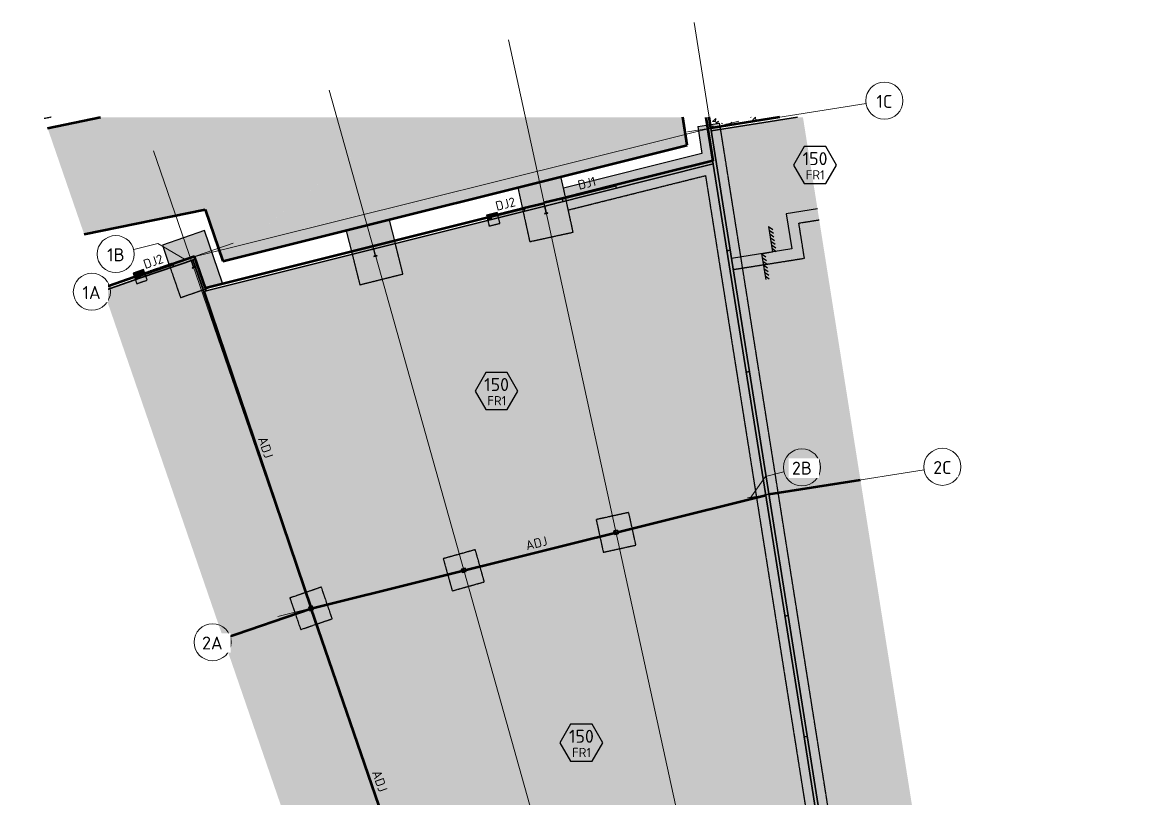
# Model space of a CAD drawing. Header units: millimetres. Extents: x -2407225 to -2284062, y -3762 to 4044235.
# Drawn here: x -2363134 to -2302758, y 4002354 to 4044235 of the extents above; entities that cross this region are included whole.
import ezdxf

# ---------------------------------------------------------------- set-up
doc = ezdxf.new("R2010")
doc.units = ezdxf.units.MM
for name, pattern in [('Boundary', [16, 5, -2, 5, -2, 0, -2]), ('Dash', [7, 5, -2]), ('Hidden Double', [7, 5, -2]), ('Hidden Half', [3, 2, -1])]:
    doc.linetypes.add(name, pattern=pattern)
for name, color, linetype, lineweight in [('A-060-M_DETAIL', 3, 'Continuous', 25), ('A-200-M_WALL_EXT', 113, 'Continuous', 13), ('A-230-H-FLOOR', 190, 'Continuous', 13), ('A-230-M_FLOOR', 192, 'Continuous', 13), ('A-230-MH_FLOOR', 190, 'Hidden Double', 13), ('C-910-M_SITE_BOUND', 91, 'Boundary', 25), ('S-160-M_FOUND', 171, 'Continuous', 13), ('S-160-MH_FOUND', 171, 'Hidden Half', 13), ('S-230-A-FLOOR', 171, 'Continuous', 18), ('S-280-M_COLUMN', 52, 'Continuous', 13), ('S-280-MH_COLUMN', 52, 'Hidden Half', 13), ('Z-000-T_TEXT', 131, 'Continuous', 25), ('Z-030-M_GRID', 191, 'Continuous', 13), ('Z-033_T_GRIDREF', 31, 'Continuous', 13), ('Z-060-M_DETAIL', 92, 'Continuous', 25)]:
    doc.layers.add(name, color=color, linetype=linetype, lineweight=lineweight)
doc.styles.add('ISOCPEUR', font='isocpeur.ttf', dxfattribs={"height": 700})
doc.styles.add('ISOCPEUR_1', font='isocpeur.ttf', dxfattribs={"height": 500})

# ---------------------------------------------------------------- blocks, each defined once
blk = doc.blocks.new('NRP_Column-Steel-SHS - SC444 - 200x200x6_0SHS-4110093-S1_001 - INTERNAL SLAB ON GROUND PLAN - PART 2')
at = {"layer": 'S-280-M_COLUMN', "lineweight": 25}
for p, q in [((100, 100), (-100, 100)), ((-100, 100), (-100, -100)), ((-94, -94), (-94, 94)), ((-94, 94), (94, 94)), ((94, 94), (94, -94)), ((100, -100), (100, 100)), ((-100, -100), (100, -100)), ((94, -94), (-94, -94))]:
    blk.add_line(p, q, dxfattribs=at)
blk = doc.blocks.new('NRP_Column-Steel-SHS - SC444 - 200x200x6_0SHS-3921537-S1_001 - INTERNAL SLAB ON GROUND PLAN - PART 2')
at = {"layer": 'S-280-M_COLUMN', "lineweight": 25}
for p, q in [((100, 100), (-100, 100)), ((-100, 100), (-100, -100)), ((-94, -94), (-94, 94)), ((-94, 94), (94, 94)), ((94, 94), (94, -94)), ((100, -100), (100, 100)), ((-100, -100), (100, -100)), ((94, -94), (-94, -94))]:
    blk.add_line(p, q, dxfattribs=at)
blk = doc.blocks.new('NRP_Column-Steel-SHS - SC444 - 200x200x6_0SHS-3921946-S1_001 - INTERNAL SLAB ON GROUND PLAN - PART 2')
at = {"layer": 'S-280-M_COLUMN', "lineweight": 25}
for p, q in [((100, 100), (-100, 100)), ((-100, 100), (-100, -100)), ((-94, -94), (-94, 94)), ((-94, 94), (94, 94)), ((94, 94), (94, -94)), ((100, -100), (100, 100)), ((-100, -100), (100, -100)), ((94, -94), (-94, -94))]:
    blk.add_line(p, q, dxfattribs=at)
blk = doc.blocks.new('FP_11-S1_001 - INTERNAL SLAB ON GROUND PLAN - PART 2')
at = {"layer": 'A-230-M_FLOOR', "color": 254}
for p, q in [((-2325995, 4038528), (-2325871, 4038646)), ((-2325995, 4038528), (-2325932, 4038572)), ((-2325913, 4038882), (-2325819, 4038968)), ((-2325913, 4038882), (-2325737, 4038888)), ((-2325872, 4038548), (-2325871, 4038646)), ((-2325819, 4038968), (-2325725, 4039054)), ((-2325737, 4038888), (-2325725, 4039054)), ((-2325728, 4038828), (-2325575, 4038900)), ((-2325728, 4038828), (-2325638, 4038785)), ((-2325638, 4038785), (-2325575, 4038900)), ((-2325416, 4038793), (-2325373, 4038761)), ((-2325186, 4038742), (-2325117, 4038761)), ((-2324920, 4038810), (-2324860, 4038855)), ((-2323862, 4039106), (-2323828, 4039116)), ((-2323756, 4038942), (-2323670, 4039031)), ((-2323756, 4038942), (-2323572, 4038946)), ((-2323670, 4039031), (-2323589, 4039116)), ((-2323572, 4038946), (-2323585, 4039116)), ((-2325995, 4038528), (-2325925, 4038546))]:
    blk.add_line(p, q, dxfattribs=at)
blk = doc.blocks.new('NRP_Column-Steel-UB - SC120 - 410UB59_7-4110039-S1_001 - INTERNAL SLAB ON GROUND PLAN - PART 2')
at = {"layer": 'S-280-M_COLUMN', "lineweight": 25}
for p, q in [((89, 406.4), (-89, 406.4)), ((-89, 406.4), (-89, 393.6)), ((-89, 393.6), (-15.3, 393.6)), ((-15.3, 12.8), (-89, 12.8)), ((-89, 12.8), (-89, 0)), ((-89, 0), (89, 0)), ((-3.9, 382.2), (-3.9, 24.2)), ((3.9, 24.2), (3.9, 382.2)), ((15.3, 393.6), (89, 393.6)), ((89, 12.8), (15.3, 12.8)), ((89, 393.6), (89, 406.4)), ((89, 0), (89, 12.8))]:
    blk.add_line(p, q, dxfattribs=at)
for centre, start, end in [((-15.3, 382.2), 0, 90), ((-15.3, 24.2), 270, 0), ((15.3, 382.2), 90, 180), ((15.3, 24.2), 180, 270)]:
    blk.add_arc(centre, 11.4, start, end, dxfattribs=at)
at = {"layer": 'S-280-MH_COLUMN', "lineweight": 25}
for centre, start, end in [((-15.3, 382.2), 0, 90), ((-15.3, 24.2), 270, 0), ((15.3, 382.2), 90, 180), ((15.3, 24.2), 180, 270)]:
    blk.add_arc(centre, 11.4, start, end, dxfattribs=at)
blk = doc.blocks.new('NRP_Column-Steel-UB - SC120 - 410UB59_7-V14-S1_001 - INTERNAL SLAB ON GROUND PLAN - PART 2')
at = {"layer": 'S-280-M_COLUMN', "lineweight": 25}
for p, q in [((89, 406.4), (-89, 406.4)), ((-89, 406.4), (-89, 393.6)), ((-89, 393.6), (-15.3, 393.6)), ((-15.3, 12.8), (-89, 12.8)), ((-89, 12.8), (-89, 0)), ((-89, 0), (89, 0)), ((-3.9, 382.2), (-3.9, 24.2)), ((3.9, 24.2), (3.9, 382.2)), ((15.3, 393.6), (89, 393.6)), ((89, 12.8), (15.3, 12.8)), ((89, 393.6), (89, 406.4)), ((89, 0), (89, 12.8))]:
    blk.add_line(p, q, dxfattribs=at)
for centre, start, end in [((-15.3, 382.2), 0, 90), ((-15.3, 24.2), 270, 0), ((15.3, 382.2), 90, 180), ((15.3, 24.2), 180, 270)]:
    blk.add_arc(centre, 11.4, start, end, dxfattribs=at)
at = {"layer": 'S-280-MH_COLUMN', "lineweight": 25}
for centre, start, end in [((-15.3, 382.2), 0, 90), ((-15.3, 24.2), 270, 0), ((15.3, 382.2), 90, 180), ((15.3, 24.2), 180, 270)]:
    blk.add_arc(centre, 11.4, start, end, dxfattribs=at)
blk = doc.blocks.new('NRP_Foundation-Pad Footing Fibre _v2_ - PF4 -1800 x 1800 x 400d-3893011-S1_001 - INTERNAL SLAB ON GROUND PLAN - PART 2')
at = {"layer": 'S-160-MH_FOUND', "color": 9, "linetype": 'Dash', "lineweight": 25}
for p, q in [((950, 550), (-850, 550)), ((-850, 550), (-850, -1250)), ((950, -1250), (950, 550)), ((-850, -1250), (950, -1250))]:
    blk.add_line(p, q, dxfattribs=at)
blk = doc.blocks.new('NRP_Foundation-Pad Footing Fibre _v2_ - PF1 - 3000 x 2400 x 600d-2371040-S1_001 - INTERNAL SLAB ON GROUND PLAN - PART 2')
at = {"layer": 'S-160-M_FOUND', "linetype": 'Dash', "lineweight": 25}
blk.add_hatch(color=10, dxfattribs=at).paths.add_polyline_path([(-1450, -439), (-1450, -1550), (1550, -1550), (1550, 850), (403, 850), (403, 671), (253, 671), (253, -439), (-772, -439)])
at = {"layer": 'S-160-M_FOUND', "color": 9, "lineweight": 25}
for p, q in [((1550, 850), (403, 850)), ((1550, -1550), (1550, 850)), ((-1450, -439), (-1450, -1148)), ((-1450, -1149), (-1450, -1550)), ((-1450, -1550), (1550, -1550))]:
    blk.add_line(p, q, dxfattribs=at)
at = {"layer": 'S-160-MH_FOUND', "color": 9, "linetype": 'Dash', "lineweight": 25}
for p, q in [((403, 850), (-1450, 850)), ((-1450, 850), (-1450, -439))]:
    blk.add_line(p, q, dxfattribs=at)
blk = doc.blocks.new('NRP_Foundation-Pad Footing Fibre _v2_ - PF1 - 3000 x 2400 x 600d-V6-S1_001 - INTERNAL SLAB ON GROUND PLAN - PART 2')
at = {"layer": 'S-160-M_FOUND', "linetype": 'Dash', "lineweight": 25}
blk.add_hatch(color=10, dxfattribs=at).paths.add_polyline_path([(1550, 850), (248, 850), (249, -1550), (1550, -1550)])
at = {"layer": 'S-160-M_FOUND', "color": 9, "lineweight": 25}
for p, q in [((1550, 850), (248, 850)), ((1550, -1550), (1550, 850)), ((249, -1550), (1550, -1550))]:
    blk.add_line(p, q, dxfattribs=at)
at = {"layer": 'S-160-MH_FOUND', "color": 9, "linetype": 'Dash', "lineweight": 25}
for p, q in [((248, 850), (-1450, 850)), ((-1450, 850), (-1450, -1550)), ((-1450, -1550), (249, -1550))]:
    blk.add_line(p, q, dxfattribs=at)
blk = doc.blocks.new('Family - ___-3870354-S1_001 - INTERNAL SLAB ON GROUND PLAN - PART 2')
at = {"layer": 'C-910-M_SITE_BOUND'}
blk.add_line((-2361589, 4039116), (-2361950, 4039043), dxfattribs=at)
blk = doc.blocks.new('NRP_Joint Location _v2_ - DJ2 - DOWELLED JOINT-4232992-S1_001 - INTERNAL SLAB ON GROUND PLAN - PART 2')
at = {"layer": 'Z-060-M_DETAIL', "lineweight": 50}
blk.add_line((0, 0), (1860, 0), dxfattribs=at)
blk = doc.blocks.new('NRP_Joint Location _v2_ - DJ2 - DOWELLED JOINT-4232551-S1_001 - INTERNAL SLAB ON GROUND PLAN - PART 2')
at = {"layer": 'Z-060-M_DETAIL', "lineweight": 50}
blk.add_line((0, 0), (1866, 0), dxfattribs=at)
blk = doc.blocks.new('NRP_Joint Location _v2_ - DJ1 - DOWELLED JOINT-4233293-S1_001 - INTERNAL SLAB ON GROUND PLAN - PART 2')
at = {"layer": 'Z-060-M_DETAIL', "lineweight": 50}
blk.add_line((0, 0), (2995, 0), dxfattribs=at)
blk = doc.blocks.new('NRP_Joint Location _v2_ - ADJ - ARMOURED DOWEL JOINT-4235580-S1_001 - INTERNAL SLAB ON GROUND PLAN - PART 2')
at = {"layer": 'Z-060-M_DETAIL', "lineweight": 50}
blk.add_line((15000, 0), (20000, 0), dxfattribs=at)
blk = doc.blocks.new('NRP_Joint Location _v2_ - ADJ - ARMOURED DOWEL JOINT-4238007-S1_001 - INTERNAL SLAB ON GROUND PLAN - PART 2')
at = {"layer": 'Z-060-M_DETAIL', "lineweight": 50}
blk.add_line((0, 0), (18045, 0), dxfattribs=at)
blk = doc.blocks.new('NRP_Joint Location _v2_ - ADJ - ARMOURED DOWEL JOINT-4237961-S1_001 - INTERNAL SLAB ON GROUND PLAN - PART 2')
at = {"layer": 'Z-060-M_DETAIL', "lineweight": 50}
blk.add_line((0, 0), (20010, 0), dxfattribs=at)
blk = doc.blocks.new('NRP_Joint Location _v2_ - ADJ - ARMOURED DOWEL JOINT-4242043-S1_001 - INTERNAL SLAB ON GROUND PLAN - PART 2')
at = {"layer": 'Z-060-M_DETAIL', "lineweight": 50}
blk.add_line((0, 0), (25277, 0), dxfattribs=at)
blk = doc.blocks.new('NRP_Joint Location _v2_ - ADJ - ARMOURED DOWEL JOINT-4242227-S1_001 - INTERNAL SLAB ON GROUND PLAN - PART 2')
at = {"layer": 'Z-060-M_DETAIL', "lineweight": 50}
blk.add_line((0, 0), (5000, 0), dxfattribs=at)
blk = doc.blocks.new('Grid - NRP_Grid-Head-320187-S1_001 - INTERNAL SLAB ON GROUND PLAN - PART 2')
at = {"layer": 'Z-033_T_GRIDREF'}
blk.add_circle((0, 0), 5, dxfattribs=at)
blk = doc.blocks.new('NRP_Slab Tag _v2_ - Thickness with Description-1497716-S1_001 - INTERNAL SLAB ON GROUND PLAN - PART 2')
at = {"layer": 'S-230-A-FLOOR', "lineweight": 25}
for p, q in [((-2.88, 4.99), (-5.76, -0.01)), ((2.9, 4.99), (-2.88, 4.99)), ((5.78, -0.01), (2.9, 4.99)), ((-5.76, -0.01), (-2.88, -5.01)), ((2.9, -5.01), (5.78, -0.01)), ((-2.88, -5.01), (2.9, -5.01))]:
    blk.add_line(p, q, dxfattribs=at)
blk = doc.blocks.new('NRP_Slab Step _v2_ - Slab Step-780736-S1_001 - INTERNAL SLAB ON GROUND PLAN - PART 2')
at = {"layer": 'Z-000-T_TEXT'}
for p, q in [((-6, 0), (-7, -1)), ((0, 0), (-7, 0)), ((-5, 0), (-6, -1)), ((-4, 0), (-5, -1)), ((-3, 0), (-4, -1)), ((-2, 0), (-3, -1)), ((-1, 0), (-2, -1)), ((0, 0), (-1, -1)), ((0, 0), (0, -3)), ((1, -3), (0, -4)), ((7, -3), (0, -3)), ((2, -3), (1, -4)), ((3, -3), (2, -4)), ((4, -3), (3, -4)), ((5, -3), (4, -4)), ((6, -3), (5, -4)), ((7, -3), (6, -4))]:
    blk.add_line(p, q, dxfattribs=at)

msp = doc.modelspace()

# ---------------------------------------------------------------- hatches: boundary and pattern name
at = {"layer": 'A-230-H-FLOOR'}
for points in [[(-2353282, 4034141), (-2344801, 4039116), (-2358925, 4039116), (-2361775, 4038536), (-2361101, 4036576)], [(-2352320, 4031349), (-2342732, 4039116), (-2344801, 4039116), (-2353282, 4034141), (-2353097, 4033606)], [(-2352320, 4031349), (-2327267, 4037610), (-2329826, 4039116), (-2342732, 4039116), (-2350532, 4032797)], [(-2327267, 4037610), (-2327506, 4039116), (-2329826, 4039116)], [(-2324881, 4031496), (-2321634, 4032010), (-2321934, 4033906), (-2320243, 4034174), (-2321026, 4039116), (-2321326, 4039116), (-2325972, 4038380), (-2324963, 4032010)], [(-2359805, 4032814), (-2353282, 4034141), (-2361101, 4036576)], [(-2319761, 3999169), (-2314822, 3999951), (-2320243, 4034174), (-2321934, 4033906), (-2321634, 4032010), (-2324881, 4031496), (-2320023, 4000826)]]:
    msp.add_hatch(color=10, dxfattribs=at).paths.add_polyline_path(points)
h = msp.add_hatch(color=10, dxfattribs=at)
h.paths.add_polyline_path([(-2325852, 3969518), (-2302758, 3969518), (-2308415, 3992231), (-2314304, 3993483), (-2315289, 3999700), (-2319906, 3998968), (-2325867, 4036600), (-2331078, 4035296), (-2331120, 4035466), (-2334030, 4034738), (-2333988, 4034568), (-2336024, 4034059), (-2336061, 4034204), (-2337871, 4033751), (-2337834, 4033606), (-2353358, 4029722), (-2353942, 4031417), (-2354991, 4031056), (-2355040, 4031197), (-2356804, 4030590), (-2356756, 4030448), (-2358753, 4029760), (-2347502, 3997085), (-2399889, 3979047), (-2399889, 3973449), (-2397919, 3974128), (-2396331, 3969518), (-2350532, 3969518)])
h.paths.add_polyline_path([(-2393038, 3969704), (-2393038, 3975808), (-2380625, 3980083), (-2377051, 3969704), (-2380625, 3969704)])
at = {"layer": 'S-160-M_FOUND'}
for points in [[(-2319920, 3999055), (-2319241, 3999162), (-2319255, 3999249), (-2319761, 3999169), (-2325972, 4038380), (-2325465, 4038460), (-2325520, 4038806), (-2326705, 4038618), (-2326474, 4037157), (-2325941, 4037290), (-2325650, 4036126), (-2325786, 4036092), (-2319938, 3999169)], [(-2333832, 4034788), (-2331120, 4035466), (-2331078, 4035296), (-2325867, 4036600), (-2325786, 4036092), (-2325650, 4036126), (-2325941, 4037290), (-2333941, 4035288)], [(-2336024, 4034059), (-2333988, 4034568), (-2334030, 4034738), (-2333832, 4034788), (-2334064, 4035848), (-2336070, 4035410), (-2336406, 4035326), (-2336156, 4034180), (-2336061, 4034204), (-2336038, 4034116)], [(-2338030, 4033557), (-2337834, 4033606), (-2337871, 4033751), (-2337485, 4033848), (-2337517, 4033977), (-2338099, 4033831), (-2338043, 4033606)], [(-2357039, 4030350), (-2356756, 4030448), (-2356804, 4030590), (-2356521, 4030688), (-2356594, 4030900), (-2357161, 4030705), (-2357073, 4030448)]]:
    msp.add_hatch(color=10, dxfattribs=at).paths.add_polyline_path(points)

# ---------------------------------------------------------------- linework, layer by layer
at = {"layer": 'A-200-M_WALL_EXT', "lineweight": 35}
for p, q in [((-2322285, 4039116), (-2325995, 4038528)), ((-2325972, 4038380), (-2321326, 4039116)), ((-2325995, 4038528), (-2326168, 4038501)), ((-2326168, 4038501), (-2320970, 4005685)), ((-2325995, 4038528), (-2325972, 4038380)), ((-2321830, 4012231), (-2325995, 4038528)), ((-2325910, 4036769), (-2334021, 4034740)), ((-2325867, 4036600), (-2325910, 4036769)), ((-2334959, 4034325), (-2325867, 4036600)), ((-2337871, 4033751), (-2334995, 4034471)), ((-2337871, 4033751), (-2353247, 4029905)), ((-2337834, 4033606), (-2337871, 4033751)), ((-2334959, 4034325), (-2337834, 4033606)), ((-2336061, 4034204), (-2336024, 4034059)), ((-2353211, 4029759), (-2337834, 4033606)), ((-2324952, 4031943), (-2325125, 4031916)), ((-2353849, 4031608), (-2358802, 4029902)), ((-2353800, 4031466), (-2356756, 4030448)), ((-2353942, 4031417), (-2353354, 4029710)), ((-2353800, 4031466), (-2353849, 4031608)), ((-2353212, 4029759), (-2353800, 4031466)), ((-2355040, 4031197), (-2354991, 4031056)), ((-2358753, 4029760), (-2356756, 4030448)), ((-2356756, 4030448), (-2356804, 4030590)), ((-2353354, 4029710), (-2353212, 4029759)), ((-2353247, 4029905), (-2353211, 4029759)), ((-2323914, 4025392), (-2324087, 4025364)), ((-2323039, 4018747), (-2322866, 4018774)), ((-2321830, 4012231), (-2322003, 4012203)), ((-2322003, 4012203), (-2321830, 4012231)), ((-2319733, 3998996), (-2321830, 4012231)), ((-2320797, 4005712), (-2320970, 4005685)), ((-2320970, 4005685), (-2320797, 4005712)), ((-2320970, 4005685), (-2319906, 3998968))]:
    msp.add_line(p, q, dxfattribs=at)
at = {"layer": 'A-230-M_FLOOR', "lineweight": 50}
for p, q in [((-2361775, 4038536), (-2358925, 4039116)), ((-2327267, 4037610), (-2327506, 4039116)), ((-2326265, 4039116), (-2325894, 4036773)), ((-2325995, 4038528), (-2326088, 4039116)), ((-2322285, 4039116), (-2325995, 4038528)), ((-2352320, 4031349), (-2327267, 4037610)), ((-2325894, 4036773), (-2331110, 4035468)), ((-2331110, 4035468), (-2334021, 4034740)), ((-2334995, 4034471), (-2336061, 4034204)), ((-2334021, 4034740), (-2335002, 4034495)), ((-2335002, 4034495), (-2334995, 4034471)), ((-2359805, 4032814), (-2353282, 4034141)), ((-2353282, 4034141), (-2352320, 4031349)), ((-2337871, 4033751), (-2353261, 4029901)), ((-2353849, 4031608), (-2355040, 4031197)), ((-2353261, 4029901), (-2353849, 4031608)), ((-2356804, 4030590), (-2358802, 4029902))]:
    msp.add_line(p, q, dxfattribs=at)
at = {"layer": 'A-230-M_FLOOR', "color": 226, "lineweight": 25}
for p, q in [((-2325867, 4036600), (-2325867, 4036600)), ((-2331078, 4035296), (-2331120, 4035466)), ((-2334030, 4034738), (-2333988, 4034568)), ((-2320243, 4034174), (-2321934, 4033906)), ((-2321934, 4033906), (-2321634, 4032010)), ((-2321634, 4032010), (-2324881, 4031496)), ((-2355040, 4031197), (-2356804, 4030590)), ((-2353211, 4029759), (-2353358, 4029722))]:
    msp.add_line(p, q, dxfattribs=at)
at = {"layer": 'A-230-MH_FLOOR', "lineweight": 50}
for p, q in [((-2336061, 4034204), (-2337871, 4033751)), ((-2355040, 4031197), (-2356804, 4030590))]:
    msp.add_line(p, q, dxfattribs=at)
at = {"layer": 'A-230-MH_FLOOR', "color": 226, "lineweight": 25}
for p, q in [((-2321248, 4033408), (-2320149, 4033582)), ((-2320947, 4031511), (-2321248, 4033408)), ((-2324787, 4030903), (-2320947, 4031511))]:
    msp.add_line(p, q, dxfattribs=at)
at = {"layer": 'S-160-M_FOUND', "color": 9, "lineweight": 25}
for p, q in [((-2326705, 4038618), (-2325520, 4038806)), ((-2326705, 4038618), (-2326474, 4037157)), ((-2325465, 4038460), (-2325520, 4038806)), ((-2326474, 4037157), (-2333941, 4035288)), ((-2334064, 4035848), (-2336068, 4035410)), ((-2333941, 4035288), (-2334064, 4035848)), ((-2336406, 4035326), (-2336156, 4034180)), ((-2337517, 4033977), (-2338099, 4033831)), ((-2338099, 4033831), (-2338030, 4033557)), ((-2337485, 4033848), (-2337517, 4033977)), ((-2356594, 4030900), (-2357161, 4030705)), ((-2356521, 4030688), (-2356594, 4030900)), ((-2357161, 4030705), (-2357039, 4030350))]:
    msp.add_line(p, q, dxfattribs=at)
at = {"layer": 'S-160-MH_FOUND', "color": 9, "linetype": 'Dash', "lineweight": 25}
for p, q in [((-2319335, 3999755), (-2325465, 4038460)), ((-2333685, 4034116), (-2326285, 4035967)), ((-2326285, 4035967), (-2320426, 3998975)), ((-2336072, 4035409), (-2336408, 4035336)), ((-2336408, 4035336), (-2336406, 4035326)), ((-2333685, 4034116), (-2333941, 4035288)), ((-2337371, 4033395), (-2337485, 4033848)), ((-2336156, 4034180), (-2335768, 4032405)), ((-2333423, 4032918), (-2333685, 4034116)), ((-2338030, 4033557), (-2337953, 4033249)), ((-2337953, 4033249), (-2337371, 4033395)), ((-2335768, 4032405), (-2333423, 4032918)), ((-2357039, 4030350), (-2356966, 4030138)), ((-2356966, 4030138), (-2356399, 4030333)), ((-2356399, 4030333), (-2356521, 4030688))]:
    msp.add_line(p, q, dxfattribs=at)
at = {"layer": 'Z-030-M_GRID'}
for p, q in [((-2313552, 3959967), (-2326899, 4044235)), ((-2323979, 3959967), (-2346587, 4040575)), ((-2327249, 4038329), (-2317622, 4039854)), ((-2354380, 4031454), (-2324483, 4038904)), ((-2354380, 4031454), (-2355835, 4032298)), ((-2324027, 4018590), (-2314493, 4020100)), ((-2323917, 4018512), (-2323050, 4019735)), ((-2323917, 4018512), (-2349349, 4012175))]:
    msp.add_line(p, q, dxfattribs=at)

# ---------------------------------------------------------------- block references
at = {"layer": 'A-230-M_FLOOR', "lineweight": 50}
msp.add_blockref('FP_11-S1_001 - INTERNAL SLAB ON GROUND PLAN - PART 2', (0, 0), dxfattribs=at)
at = {"layer": 'C-910-M_SITE_BOUND'}
msp.add_blockref('Family - ___-3870354-S1_001 - INTERNAL SLAB ON GROUND PLAN - PART 2', (0, 0), dxfattribs=at)
at = {"layer": 'S-160-MH_FOUND', "color": 9, "linetype": 'Dash', "lineweight": 25}
for name, p, rotation in [('NRP_Foundation-Pad Footing Fibre _v2_ - PF1 - 3000 x 2400 x 600d-V6-S1_001 - INTERNAL SLAB ON GROUND PLAN - PART 2', (-2344459, 4031692), 104.0180646910878), ('NRP_Foundation-Pad Footing Fibre _v2_ - PF1 - 3000 x 2400 x 600d-2371040-S1_001 - INTERNAL SLAB ON GROUND PLAN - PART 2', (-2354274, 4031035), 109.0004071202155), ('NRP_Foundation-Pad Footing Fibre _v2_ - PF4 -1800 x 1800 x 400d-3893011-S1_001 - INTERNAL SLAB ON GROUND PLAN - PART 2', (-2331441, 4016596), 102.3344071202934), ('NRP_Foundation-Pad Footing Fibre _v2_ - PF4 -1800 x 1800 x 400d-3893011-S1_001 - INTERNAL SLAB ON GROUND PLAN - PART 2', (-2339646, 4014531), 105.667407120215), ('NRP_Foundation-Pad Footing Fibre _v2_ - PF4 -1800 x 1800 x 400d-3893011-S1_001 - INTERNAL SLAB ON GROUND PLAN - PART 2', (-2347878, 4012458), 109.0004071201904)]:
    msp.add_blockref(name, p, dxfattribs=dict(at, rotation=rotation))
at = {"layer": 'S-230-A-FLOOR', "lineweight": 25, "xscale": 199.9999999999999, "yscale": 199.9999999999999, "zscale": 199.9999999999999}
for p in [(-2320380, 4036536), (-2337560, 4024347), (-2332985, 4005369)]:
    msp.add_blockref('NRP_Slab Tag _v2_ - Thickness with Description-1497716-S1_001 - INTERNAL SLAB ON GROUND PLAN - PART 2', p, dxfattribs=at)
at = {"layer": 'S-280-M_COLUMN', "lineweight": 25}
for name, p, rotation in [('NRP_Column-Steel-SHS - SC444 - 200x200x6_0SHS-3921946-S1_001 - INTERNAL SLAB ON GROUND PLAN - PART 2', (-2331109, 4016720), 12.33440712025645), ('NRP_Column-Steel-SHS - SC444 - 200x200x6_0SHS-3921537-S1_001 - INTERNAL SLAB ON GROUND PLAN - PART 2', (-2339322, 4014673), 15.66740712018762), ('NRP_Column-Steel-SHS - SC444 - 200x200x6_0SHS-4110093-S1_001 - INTERNAL SLAB ON GROUND PLAN - PART 2', (-2347563, 4012620), 19.00040712021459)]:
    msp.add_blockref(name, p, dxfattribs=dict(at, rotation=rotation))
at = {"layer": 'S-280-MH_COLUMN', "lineweight": 25}
for name, p, rotation in [('NRP_Column-Steel-UB - SC120 - 410UB59_7-V14-S1_001 - INTERNAL SLAB ON GROUND PLAN - PART 2', (-2334959, 4034325), 192.3344071202311), ('NRP_Column-Steel-UB - SC120 - 410UB59_7-V14-S1_001 - INTERNAL SLAB ON GROUND PLAN - PART 2', (-2344188, 4032021), 194.0180646910637), ('NRP_Column-Steel-UB - SC120 - 410UB59_7-4110039-S1_001 - INTERNAL SLAB ON GROUND PLAN - PART 2', (-2354026, 4031388), 199.0004071202144)]:
    msp.add_blockref(name, p, dxfattribs=dict(at, rotation=rotation))
at = {"layer": 'Z-000-T_TEXT', "xscale": 200, "yscale": 200, "zscale": 200, "rotation": 99.00032838808352}
msp.add_blockref('NRP_Slab Step _v2_ - Slab Step-780736-S1_001 - INTERNAL SLAB ON GROUND PLAN - PART 2', (-2323257, 4031753), dxfattribs=at)
at = {"layer": 'Z-033_T_GRIDREF'}
for p, xscale, yscale, zscale, rotation in [((-2316634, 4040011), 199.9999999999999, 199.9999999999999, 199.9999999999999, 279.0003283881431), ((-2358098, 4031734), 199.9999999999998, 199.9999999999998, 199.9999999999998, 283.9934690902115), ((-2359386, 4029701), 199.9999999999999, 199.9999999999999, 199.9999999999999, 109.0004071202168), ((-2321082, 4020226), 199.9999999999999, 199.9999999999999, 199.9999999999999, 103.9934690902123), ((-2313506, 4020257), 199.9999999999999, 199.9999999999999, 199.9999999999999, 279.0003283881422), ((-2352875, 4010791), 199.9999999999999, 199.9999999999999, 199.9999999999999, 289.0004071202176)]:
    msp.add_blockref('Grid - NRP_Grid-Head-320187-S1_001 - INTERNAL SLAB ON GROUND PLAN - PART 2', p, dxfattribs=dict(at, xscale=xscale, yscale=yscale, zscale=zscale, rotation=rotation))
at = {"layer": 'Z-060-M_DETAIL', "lineweight": 50}
for name, p, rotation in [('NRP_Joint Location _v2_ - DJ1 - DOWELLED JOINT-4233293-S1_001 - INTERNAL SLAB ON GROUND PLAN - PART 2', (-2334030, 4034738), 13.96092482950298), ('NRP_Joint Location _v2_ - DJ2 - DOWELLED JOINT-4232551-S1_001 - INTERNAL SLAB ON GROUND PLAN - PART 2', (-2337871, 4033754), 13.99440473853241), ('NRP_Joint Location _v2_ - DJ2 - DOWELLED JOINT-4232992-S1_001 - INTERNAL SLAB ON GROUND PLAN - PART 2', (-2356803, 4030585), 19.0004071152891), ('NRP_Joint Location _v2_ - ADJ - ARMOURED DOWEL JOINT-4238007-S1_001 - INTERNAL SLAB ON GROUND PLAN - PART 2', (-2353354, 4029710), 288.7178143520189), ('NRP_Joint Location _v2_ - ADJ - ARMOURED DOWEL JOINT-4242227-S1_001 - INTERNAL SLAB ON GROUND PLAN - PART 2', (-2322866, 4018774), 9.000328388146162), ('NRP_Joint Location _v2_ - ADJ - ARMOURED DOWEL JOINT-4242043-S1_001 - INTERNAL SLAB ON GROUND PLAN - PART 2', (-2347563, 4012620), 13.99346909021306), ('NRP_Joint Location _v2_ - ADJ - ARMOURED DOWEL JOINT-4235580-S1_001 - INTERNAL SLAB ON GROUND PLAN - PART 2', (-2366474, 4006108), 19.00040712021594), ('NRP_Joint Location _v2_ - ADJ - ARMOURED DOWEL JOINT-4237961-S1_001 - INTERNAL SLAB ON GROUND PLAN - PART 2', (-2341048, 3993700), 109.0004071202155)]:
    msp.add_blockref(name, p, dxfattribs=dict(at, rotation=rotation))

# ---------------------------------------------------------------- texts
at = {"layer": 'A-060-M_DETAIL', "lineweight": 13, "char_height": 500, "attachment_point": 1, "style": 'ISOCPEUR_1'}
for s, insert, width, rotation in [('DJ1', (-2333220, 4035684), 1154.43, 13.96092), ('DJ2', (-2337660, 4034552), 1282.7, 13.9944), ('DJ2', (-2356665, 4031397), 1282.7, 19.00041), ('ADJ', (-2349961, 4021948), 1394.94, 288.71781), ('ADJ', (-2336039, 4016236), 1394.94, 13.99347), ('ADJ', (-2343812, 4003945), 1394.94, 289.00041)]:
    msp.add_mtext(s, dxfattribs=dict(at, insert=insert, width=width, rotation=rotation))
at = {"layer": 'S-230-A-FLOOR', "lineweight": 13, "attachment_point": 1}
for s, insert, char_height, width, style in [('150', (-2321043, 4037234), 700, 1619.41, 'ISOCPEUR'), ('FR1', (-2320877, 4036260), 500, 1218.56, 'ISOCPEUR_1'), ('150', (-2338223, 4025046), 700, 1619.41, 'ISOCPEUR'), ('FR1', (-2338057, 4024072), 500, 1218.56, 'ISOCPEUR_1'), ('150', (-2333648, 4006067), 700, 1619.41, 'ISOCPEUR'), ('FR1', (-2333482, 4005093), 500, 1218.56, 'ISOCPEUR_1')]:
    msp.add_mtext(s, dxfattribs=dict(at, insert=insert, char_height=char_height, width=width, style=style))

# ---------------------------------------------------------------- next in the draw order: texts
at = {"layer": 'Z-033_T_GRIDREF', "char_height": 700, "attachment_point": 1, "style": 'ISOCPEUR', "bg_fill": 3, "box_fill_scale": 1.25, "bg_fill_color": 256, "bg_fill_true_color": 13158600, "bg_fill_transparency": 0}
for s, insert, width in [('1C', (-2317062, 4040321), 1026.16), ('1A', (-2359892, 4030009), 1202.53), ('2B', (-2321620, 4020534), 1282.7), ('2C', (-2313999, 4020567), 1186.5), ('2A', (-2353441, 4011101), 1362.87)]:
    msp.add_mtext(s, dxfattribs=dict(at, insert=insert, width=width))

# ---------------------------------------------------------------- next in the draw order: linework, layer by layer
at = {"layer": 'Z-030-M_GRID'}
for p, q in [((-2318700, 3959967), (-2336919, 4043287)), ((-2329433, 3959967), (-2356066, 4037312)), ((-2351755, 4032329), (-2358441, 4030027)), ((-2323050, 4019735), (-2322052, 4019984)), ((-2351929, 4011116), (-2347563, 4012620))]:
    msp.add_line(p, q, dxfattribs=at)

# ---------------------------------------------------------------- next in the draw order: texts
at = {"layer": 'Z-033_T_GRIDREF', "insert": (-2358565, 4032045), "char_height": 700, "width": 1122.36, "attachment_point": 1, "style": 'ISOCPEUR', "bg_fill": 3, "box_fill_scale": 1.25, "bg_fill_color": 256, "bg_fill_true_color": 13158600, "bg_fill_transparency": 0}
msp.add_mtext('1B', dxfattribs=at)

# ---------------------------------------------------------------- next in the draw order: linework, layer by layer
at = {"layer": 'Z-030-M_GRID'}
msp.add_line((-2355835, 4032298), (-2357128, 4031976), dxfattribs=at)

doc.saveas('drawing.dxf')
